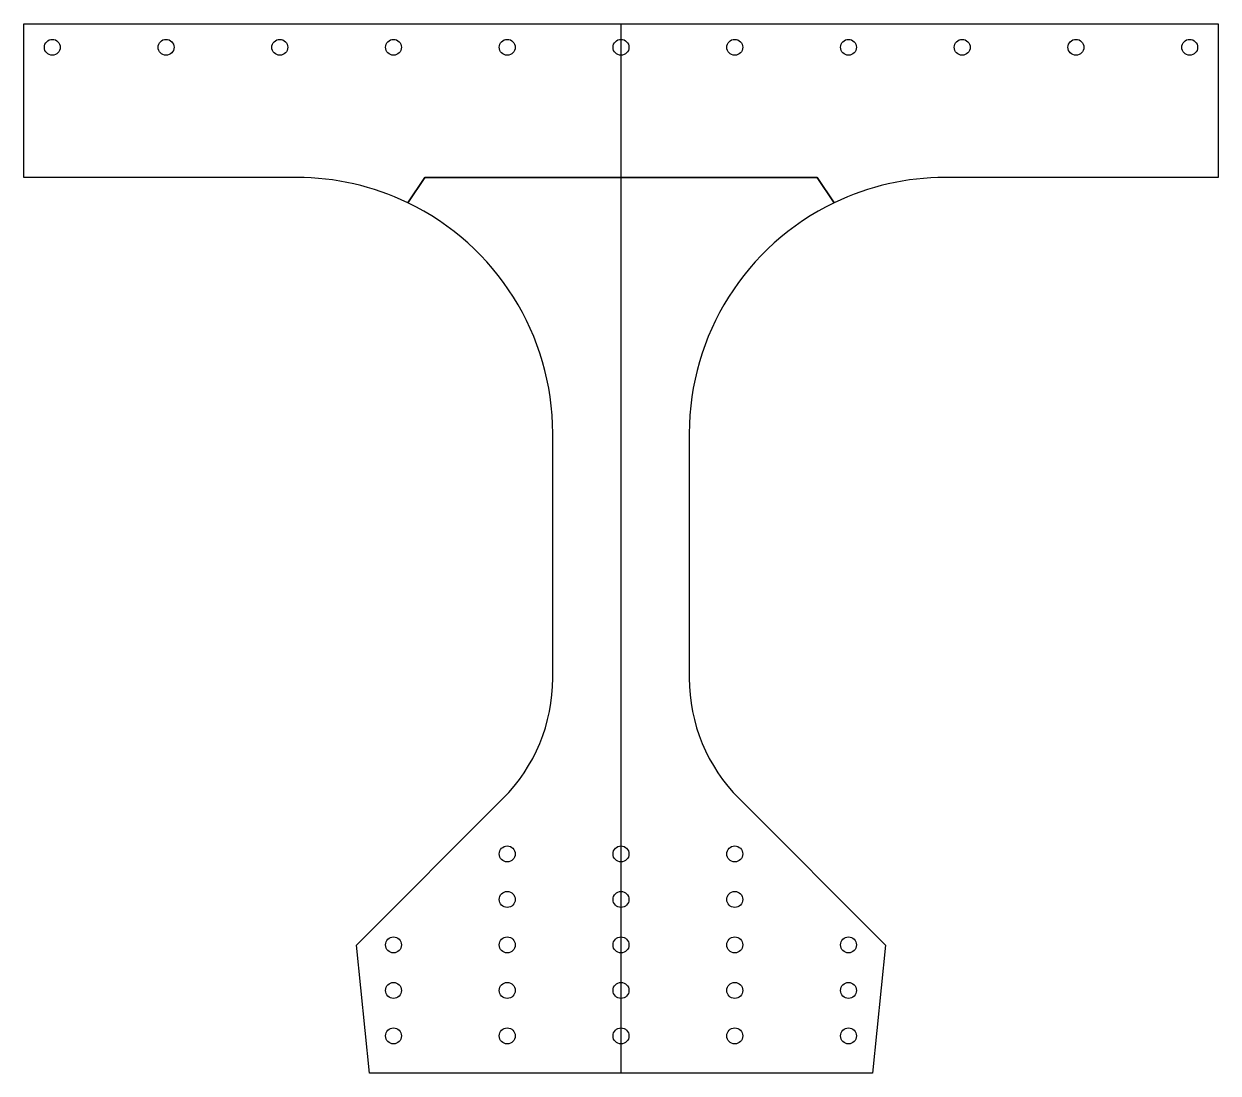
# Model space of a CAD drawing. Header units: millimetres. Extents: x -1050 to 1050, y -923 to 923.
import ezdxf

# ---------------------------------------------------------------- set-up
doc = ezdxf.new("R2010")
doc.units = ezdxf.units.MM
doc.layers.add('STR-REB', color=7, linetype='Continuous')
doc.layers.add('Тонкая', color=5, linetype='Continuous')

msp = doc.modelspace()

# ---------------------------------------------------------------- linework, layer by layer
for points in [[(-375, 608, 0.112539), (-570, 652.5), (-1050, 652.5), (-1050, 922.5), (1050, 922.5), (1050, 652.5), (570, 652.5, 0.112539), (375, 608), (345, 652.5), (-345, 652.5)], [(120, 202.5), (120, -227.9, 0.198743), (207.7, -439.9), (465, -697.5), (442.5, -922.5), (-442.5, -922.5), (-465, -697.5), (-207.7, -439.9, 0.198743), (-120, -227.9), (-120, 202.5, 0.288238), (-375, 608), (-345, 652.5), (345, 652.5), (375, 608, 0.288238), (120, 202.5)]]:
    msp.add_lwpolyline(points, format="xyb", close=True)
at = {"layer": 'STR-REB'}
for centre in [(-1000, 881.3), (-800, 881.3), (-600, 881.3), (-400, 881.3), (-200, 881.3), (0, 881.3), (200, 881.3), (400, 881.3), (600, 881.3), (800, 881.3), (1000, 881.3), (-200, -537.1), (0, -537.1), (200, -537.1), (-200, -617.1), (0, -617.1), (200, -617.1), (-400, -697.1), (-200, -697.1), (0, -697.1), (200, -697.1), (400, -697.1), (-400, -777.1), (-200, -777.1), (0, -777.1), (200, -777.1), (400, -777.1), (-400, -857.1), (-200, -857.1), (0, -857.1), (200, -857.1), (400, -857.1)]:
    msp.add_circle(centre, 14, dxfattribs=at)
at = {"layer": 'Тонкая'}
msp.add_line((0, 922.5), (0, -922.5), dxfattribs=at)

doc.saveas('drawing.dxf')
